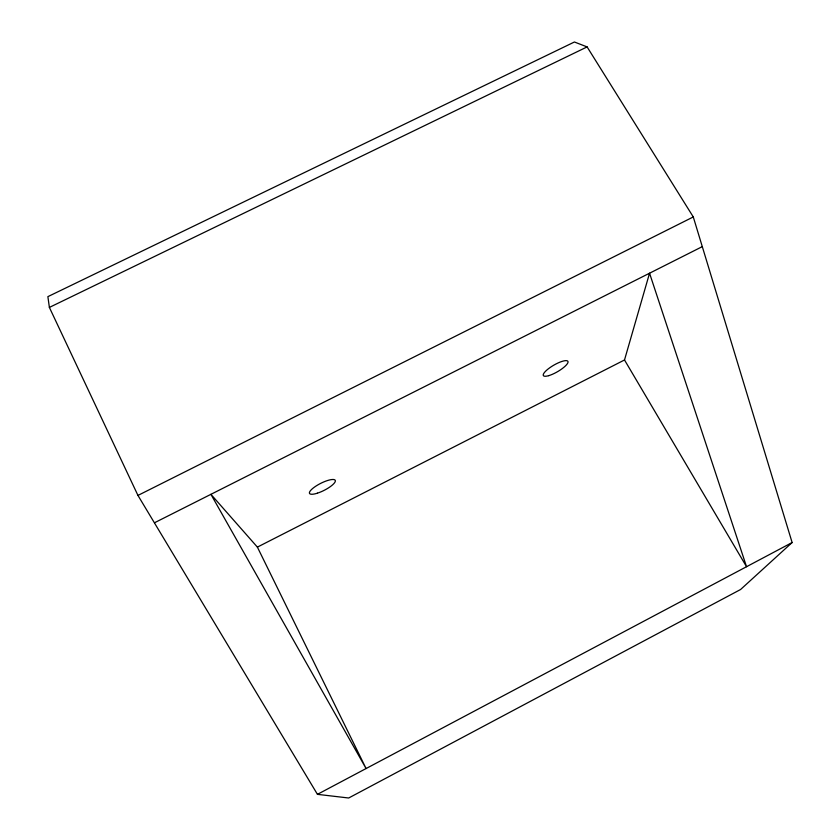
<?xml version="1.0" encoding="UTF-8"?>
<svg xmlns="http://www.w3.org/2000/svg" width="840" height="840" viewBox="0 0 840 840"><rect width="100%" height="100%" fill="white"/><g stroke="black" fill="none" stroke-linecap="round" stroke-linejoin="round"><path stroke-width="1.26" d="M624.509 359.971L649.551 273.21L746.54 566.716L624.509 359.971L257.387 547.113L210.914 494.33L366.082 768.537L257.387 547.113M792.12 542.535L740.575 589.512L348.673 798L317.447 794.346L137.949 495.421L49.382 307.419L47.88 296.646L574.413 42L587.107 46.904L693.284 216.951L792.12 542.535L317.447 794.346M154.571 522.732L701.862 246.845M137.949 495.421L693.284 216.951M49.382 307.419L587.107 46.904M548.751 375.648A14.196 3.759 -30.1 0 0 568.029 362.197A14.196 3.759 -30.1 0 0 550.095 367.521A14.196 3.759 -30.1 0 0 548.751 375.648M317.405 493.175A14.417 3.896 -26.9 0 0 335.265 480.386A14.417 3.896 -26.9 0 0 314.517 487.064A14.417 3.896 -26.9 0 0 317.405 493.175"/></g></svg>
